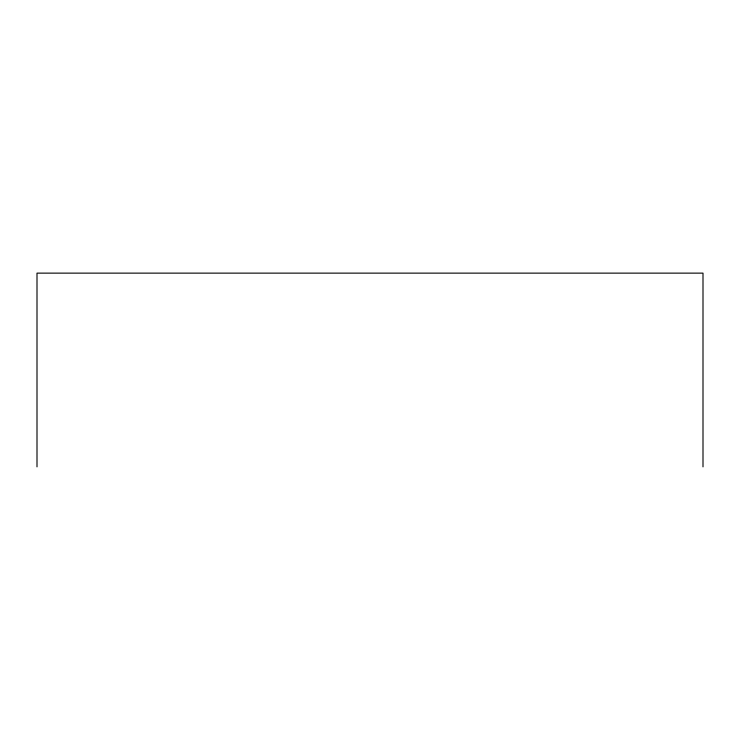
<?xml version="1.0" encoding="UTF-8"?>
<svg xmlns="http://www.w3.org/2000/svg" width="740" height="740" viewBox="0 0 740 740"><rect width="100%" height="100%" fill="white"/><g stroke="black" fill="none" stroke-linecap="round" stroke-linejoin="round"><path stroke-width="1.11" d="M703 466.866L703 273.134L37 273.134L37 466.866"/></g></svg>
